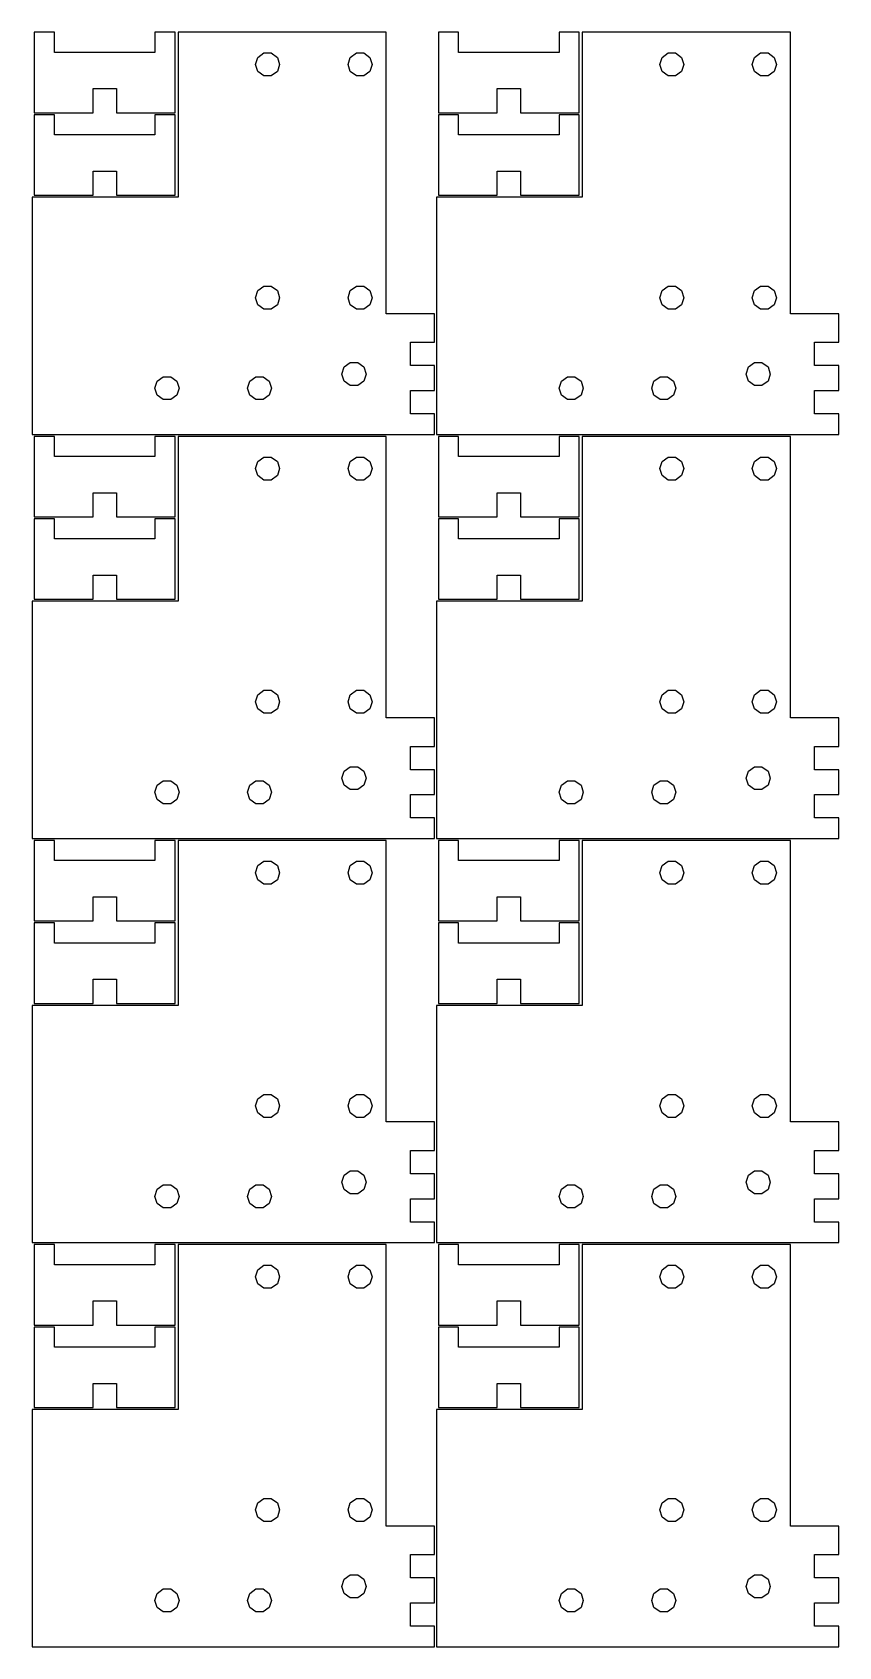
# Model space of a CAD drawing. Header units: metres. Extents: x -50 to 352, y -50 to 653.
# Drawn here: x 151 to 351.5, y 251.5 to 653 of the extents above; entities that cross this region are included whole.
import ezdxf

# ---------------------------------------------------------------- set-up
doc = ezdxf.new("R2010")
doc.units = ezdxf.units.M

msp = doc.modelspace()

# ---------------------------------------------------------------- linework, layer by layer
for p, q in [((156.5, 653), (151.5, 653)), ((151.5, 653), (151.5, 633)), ((156.5, 648), (156.5, 653)), ((186.5, 653), (181.5, 653)), ((181.5, 653), (181.5, 648)), ((186.5, 633), (186.5, 653)), ((239, 653), (187.25, 653)), ((187.25, 653), (187.25, 612)), ((239, 583), (239, 653)), ((257, 653), (252, 653)), ((252, 653), (252, 633)), ((257, 648), (257, 653)), ((287, 653), (282, 653)), ((282, 653), (282, 648)), ((287, 633), (287, 653)), ((339.5, 653), (287.75, 653)), ((287.75, 653), (287.75, 612)), ((339.5, 583), (339.5, 653)), ((181.5, 648), (156.5, 648)), ((206.5, 645), (207.073, 646.763)), ((207.073, 646.763), (208.573, 647.853)), ((208.573, 647.853), (210.427, 647.853)), ((210.427, 647.853), (211.927, 646.763)), ((211.927, 646.763), (212.5, 645)), ((229.5, 645), (230.073, 646.763)), ((230.073, 646.763), (231.573, 647.853)), ((231.573, 647.853), (233.427, 647.853)), ((233.427, 647.853), (234.927, 646.763)), ((234.927, 646.763), (235.5, 645)), ((282, 648), (257, 648)), ((307, 645), (307.573, 646.763)), ((307.573, 646.763), (309.073, 647.853)), ((309.073, 647.853), (310.927, 647.853)), ((310.927, 647.853), (312.427, 646.763)), ((312.427, 646.763), (313, 645)), ((330, 645), (330.573, 646.763)), ((330.573, 646.763), (332.073, 647.853)), ((332.073, 647.853), (333.927, 647.853)), ((333.927, 647.853), (335.427, 646.763)), ((335.427, 646.763), (336, 645)), ((207.073, 643.237), (206.5, 645)), ((208.573, 642.147), (207.073, 643.237)), ((211.927, 643.237), (210.427, 642.147)), ((212.5, 645), (211.927, 643.237)), ((230.073, 643.237), (229.5, 645)), ((231.573, 642.147), (230.073, 643.237)), ((234.927, 643.237), (233.427, 642.147)), ((235.5, 645), (234.927, 643.237)), ((307.573, 643.237), (307, 645)), ((309.073, 642.147), (307.573, 643.237)), ((312.427, 643.237), (310.927, 642.147)), ((313, 645), (312.427, 643.237)), ((330.573, 643.237), (330, 645)), ((332.073, 642.147), (330.573, 643.237)), ((335.427, 643.237), (333.927, 642.147)), ((336, 645), (335.427, 643.237)), ((166.1, 639), (171.9, 639)), ((166.1, 633), (166.1, 639)), ((171.9, 639), (171.9, 633)), ((210.427, 642.147), (208.573, 642.147)), ((233.427, 642.147), (231.573, 642.147)), ((266.6, 639), (272.4, 639)), ((266.6, 633), (266.6, 639)), ((272.4, 639), (272.4, 633)), ((310.927, 642.147), (309.073, 642.147)), ((333.927, 642.147), (332.073, 642.147)), ((151.5, 633), (166.1, 633)), ((156.5, 632.5), (151.5, 632.5)), ((151.5, 632.5), (151.5, 612.5)), ((156.5, 627.5), (156.5, 632.5)), ((171.9, 633), (186.5, 633)), ((186.5, 632.5), (181.5, 632.5)), ((181.5, 632.5), (181.5, 627.5)), ((186.5, 612.5), (186.5, 632.5)), ((252, 633), (266.6, 633)), ((257, 632.5), (252, 632.5)), ((252, 632.5), (252, 612.5)), ((257, 627.5), (257, 632.5)), ((272.4, 633), (287, 633)), ((287, 632.5), (282, 632.5)), ((282, 632.5), (282, 627.5)), ((287, 612.5), (287, 632.5)), ((181.5, 627.5), (156.5, 627.5)), ((282, 627.5), (257, 627.5)), ((166.1, 618.5), (171.9, 618.5)), ((166.1, 612.5), (166.1, 618.5)), ((171.9, 618.5), (171.9, 612.5)), ((266.6, 618.5), (272.4, 618.5)), ((266.6, 612.5), (266.6, 618.5)), ((272.4, 618.5), (272.4, 612.5)), ((187.25, 612), (151, 612)), ((151, 612), (151, 553)), ((151.5, 612.5), (166.1, 612.5)), ((171.9, 612.5), (186.5, 612.5)), ((287.75, 612), (251.5, 612)), ((251.5, 612), (251.5, 553)), ((252, 612.5), (266.6, 612.5)), ((272.4, 612.5), (287, 612.5)), ((206.5, 587), (207.073, 588.763)), ((207.073, 585.237), (206.5, 587)), ((207.073, 588.763), (208.573, 589.853)), ((208.573, 589.853), (210.427, 589.853)), ((210.427, 589.853), (211.927, 588.763)), ((211.927, 588.763), (212.5, 587)), ((212.5, 587), (211.927, 585.237)), ((229.5, 587), (230.073, 588.763)), ((230.073, 585.237), (229.5, 587)), ((230.073, 588.763), (231.573, 589.853)), ((231.573, 589.853), (233.427, 589.853)), ((233.427, 589.853), (234.927, 588.763)), ((234.927, 588.763), (235.5, 587)), ((235.5, 587), (234.927, 585.237)), ((307, 587), (307.573, 588.763)), ((307.573, 585.237), (307, 587)), ((307.573, 588.763), (309.073, 589.853)), ((309.073, 589.853), (310.927, 589.853)), ((310.927, 589.853), (312.427, 588.763)), ((312.427, 588.763), (313, 587)), ((313, 587), (312.427, 585.237)), ((330, 587), (330.573, 588.763)), ((330.573, 585.237), (330, 587)), ((330.573, 588.763), (332.073, 589.853)), ((332.073, 589.853), (333.927, 589.853)), ((333.927, 589.853), (335.427, 588.763)), ((335.427, 588.763), (336, 587)), ((336, 587), (335.427, 585.237)), ((208.573, 584.147), (207.073, 585.237)), ((210.427, 584.147), (208.573, 584.147)), ((211.927, 585.237), (210.427, 584.147)), ((231.573, 584.147), (230.073, 585.237)), ((233.427, 584.147), (231.573, 584.147)), ((234.927, 585.237), (233.427, 584.147)), ((251, 583), (239, 583)), ((251, 575.9), (251, 583)), ((309.073, 584.147), (307.573, 585.237)), ((310.927, 584.147), (309.073, 584.147)), ((312.427, 585.237), (310.927, 584.147)), ((332.073, 584.147), (330.573, 585.237)), ((333.927, 584.147), (332.073, 584.147)), ((335.427, 585.237), (333.927, 584.147)), ((351.5, 583), (339.5, 583)), ((351.5, 575.9), (351.5, 583)), ((245, 570.1), (245, 575.9)), ((245, 575.9), (251, 575.9)), ((345.5, 570.1), (345.5, 575.9)), ((345.5, 575.9), (351.5, 575.9)), ((228.573, 569.763), (230.073, 570.853)), ((230.073, 570.853), (231.927, 570.853)), ((231.927, 570.853), (233.427, 569.763)), ((329.073, 569.763), (330.573, 570.853)), ((330.573, 570.853), (332.427, 570.853)), ((332.427, 570.853), (333.927, 569.763)), ((181.5, 564.5), (182.073, 566.263)), ((182.073, 566.263), (183.573, 567.353)), ((183.573, 567.353), (185.427, 567.353)), ((185.427, 567.353), (186.927, 566.263)), ((186.927, 566.263), (187.5, 564.5)), ((204.5, 564.5), (205.073, 566.263)), ((205.073, 566.263), (206.573, 567.353)), ((206.573, 567.353), (208.427, 567.353)), ((208.427, 567.353), (209.927, 566.263)), ((209.927, 566.263), (210.5, 564.5)), ((228, 568), (228.573, 569.763)), ((228.573, 566.237), (228, 568)), ((230.073, 565.147), (228.573, 566.237)), ((233.427, 566.237), (231.927, 565.147)), ((233.427, 569.763), (234, 568)), ((234, 568), (233.427, 566.237)), ((251, 570.1), (245, 570.1)), ((251, 563.9), (251, 570.1)), ((282, 564.5), (282.573, 566.263)), ((282.573, 566.263), (284.073, 567.353)), ((284.073, 567.353), (285.927, 567.353)), ((285.927, 567.353), (287.427, 566.263)), ((287.427, 566.263), (288, 564.5)), ((305, 564.5), (305.573, 566.263)), ((305.573, 566.263), (307.073, 567.353)), ((307.073, 567.353), (308.927, 567.353)), ((308.927, 567.353), (310.427, 566.263)), ((310.427, 566.263), (311, 564.5)), ((328.5, 568), (329.073, 569.763)), ((329.073, 566.237), (328.5, 568)), ((330.573, 565.147), (329.073, 566.237)), ((333.927, 566.237), (332.427, 565.147)), ((333.927, 569.763), (334.5, 568)), ((334.5, 568), (333.927, 566.237)), ((351.5, 570.1), (345.5, 570.1)), ((351.5, 563.9), (351.5, 570.1)), ((182.073, 562.737), (181.5, 564.5)), ((183.573, 561.647), (182.073, 562.737)), ((186.927, 562.737), (185.427, 561.647)), ((187.5, 564.5), (186.927, 562.737)), ((205.073, 562.737), (204.5, 564.5)), ((206.573, 561.647), (205.073, 562.737)), ((209.927, 562.737), (208.427, 561.647)), ((210.5, 564.5), (209.927, 562.737)), ((231.927, 565.147), (230.073, 565.147)), ((245, 558.1), (245, 563.9)), ((245, 563.9), (251, 563.9)), ((282.573, 562.737), (282, 564.5)), ((284.073, 561.647), (282.573, 562.737)), ((287.427, 562.737), (285.927, 561.647)), ((288, 564.5), (287.427, 562.737)), ((305.573, 562.737), (305, 564.5)), ((307.073, 561.647), (305.573, 562.737)), ((310.427, 562.737), (308.927, 561.647)), ((311, 564.5), (310.427, 562.737)), ((332.427, 565.147), (330.573, 565.147)), ((345.5, 558.1), (345.5, 563.9)), ((345.5, 563.9), (351.5, 563.9)), ((185.427, 561.647), (183.573, 561.647)), ((208.427, 561.647), (206.573, 561.647)), ((251, 558.1), (245, 558.1)), ((251, 553), (251, 558.1)), ((285.927, 561.647), (284.073, 561.647)), ((308.927, 561.647), (307.073, 561.647)), ((351.5, 558.1), (345.5, 558.1)), ((351.5, 553), (351.5, 558.1)), ((151, 553), (251, 553)), ((156.5, 552.5), (151.5, 552.5)), ((151.5, 552.5), (151.5, 532.5)), ((156.5, 547.5), (156.5, 552.5)), ((186.5, 552.5), (181.5, 552.5)), ((181.5, 552.5), (181.5, 547.5)), ((186.5, 532.5), (186.5, 552.5)), ((239, 552.5), (187.25, 552.5)), ((187.25, 552.5), (187.25, 511.5)), ((239, 482.5), (239, 552.5)), ((251.5, 553), (351.5, 553)), ((257, 552.5), (252, 552.5)), ((252, 552.5), (252, 532.5)), ((257, 547.5), (257, 552.5)), ((287, 552.5), (282, 552.5)), ((282, 552.5), (282, 547.5)), ((287, 532.5), (287, 552.5)), ((339.5, 552.5), (287.75, 552.5)), ((287.75, 552.5), (287.75, 511.5)), ((339.5, 482.5), (339.5, 552.5)), ((181.5, 547.5), (156.5, 547.5)), ((206.5, 544.5), (207.073, 546.263)), ((207.073, 546.263), (208.573, 547.353)), ((208.573, 547.353), (210.427, 547.353)), ((210.427, 547.353), (211.927, 546.263)), ((211.927, 546.263), (212.5, 544.5)), ((229.5, 544.5), (230.073, 546.263)), ((230.073, 546.263), (231.573, 547.353)), ((231.573, 547.353), (233.427, 547.353)), ((233.427, 547.353), (234.927, 546.263)), ((234.927, 546.263), (235.5, 544.5)), ((282, 547.5), (257, 547.5)), ((307, 544.5), (307.573, 546.263)), ((307.573, 546.263), (309.073, 547.353)), ((309.073, 547.353), (310.927, 547.353)), ((310.927, 547.353), (312.427, 546.263)), ((312.427, 546.263), (313, 544.5)), ((330, 544.5), (330.573, 546.263)), ((330.573, 546.263), (332.073, 547.353)), ((332.073, 547.353), (333.927, 547.353)), ((333.927, 547.353), (335.427, 546.263)), ((335.427, 546.263), (336, 544.5)), ((207.073, 542.737), (206.5, 544.5)), ((208.573, 541.647), (207.073, 542.737)), ((211.927, 542.737), (210.427, 541.647)), ((212.5, 544.5), (211.927, 542.737)), ((230.073, 542.737), (229.5, 544.5)), ((231.573, 541.647), (230.073, 542.737)), ((234.927, 542.737), (233.427, 541.647)), ((235.5, 544.5), (234.927, 542.737)), ((307.573, 542.737), (307, 544.5)), ((309.073, 541.647), (307.573, 542.737)), ((312.427, 542.737), (310.927, 541.647)), ((313, 544.5), (312.427, 542.737)), ((330.573, 542.737), (330, 544.5)), ((332.073, 541.647), (330.573, 542.737)), ((335.427, 542.737), (333.927, 541.647)), ((336, 544.5), (335.427, 542.737)), ((166.1, 538.5), (171.9, 538.5)), ((166.1, 532.5), (166.1, 538.5)), ((171.9, 538.5), (171.9, 532.5)), ((210.427, 541.647), (208.573, 541.647)), ((233.427, 541.647), (231.573, 541.647)), ((266.6, 538.5), (272.4, 538.5)), ((266.6, 532.5), (266.6, 538.5)), ((272.4, 538.5), (272.4, 532.5)), ((310.927, 541.647), (309.073, 541.647)), ((333.927, 541.647), (332.073, 541.647)), ((151.5, 532.5), (166.1, 532.5)), ((156.5, 532), (151.5, 532)), ((151.5, 532), (151.5, 512)), ((156.5, 527), (156.5, 532)), ((171.9, 532.5), (186.5, 532.5)), ((186.5, 532), (181.5, 532)), ((181.5, 532), (181.5, 527)), ((186.5, 512), (186.5, 532)), ((252, 532.5), (266.6, 532.5)), ((257, 532), (252, 532)), ((252, 532), (252, 512)), ((257, 527), (257, 532)), ((272.4, 532.5), (287, 532.5)), ((287, 532), (282, 532)), ((282, 532), (282, 527)), ((287, 512), (287, 532)), ((181.5, 527), (156.5, 527)), ((282, 527), (257, 527)), ((166.1, 518), (171.9, 518)), ((166.1, 512), (166.1, 518)), ((171.9, 518), (171.9, 512)), ((266.6, 518), (272.4, 518)), ((266.6, 512), (266.6, 518)), ((272.4, 518), (272.4, 512)), ((187.25, 511.5), (151, 511.5)), ((151, 511.5), (151, 452.5)), ((151.5, 512), (166.1, 512)), ((171.9, 512), (186.5, 512)), ((287.75, 511.5), (251.5, 511.5)), ((251.5, 511.5), (251.5, 452.5)), ((252, 512), (266.6, 512)), ((272.4, 512), (287, 512)), ((206.5, 486.5), (207.073, 488.263)), ((207.073, 484.737), (206.5, 486.5)), ((207.073, 488.263), (208.573, 489.353)), ((208.573, 489.353), (210.427, 489.353)), ((210.427, 489.353), (211.927, 488.263)), ((211.927, 488.263), (212.5, 486.5)), ((212.5, 486.5), (211.927, 484.737)), ((229.5, 486.5), (230.073, 488.263)), ((230.073, 484.737), (229.5, 486.5)), ((230.073, 488.263), (231.573, 489.353)), ((231.573, 489.353), (233.427, 489.353)), ((233.427, 489.353), (234.927, 488.263)), ((234.927, 488.263), (235.5, 486.5)), ((235.5, 486.5), (234.927, 484.737)), ((307, 486.5), (307.573, 488.263)), ((307.573, 484.737), (307, 486.5)), ((307.573, 488.263), (309.073, 489.353)), ((309.073, 489.353), (310.927, 489.353)), ((310.927, 489.353), (312.427, 488.263)), ((312.427, 488.263), (313, 486.5)), ((313, 486.5), (312.427, 484.737)), ((330, 486.5), (330.573, 488.263)), ((330.573, 484.737), (330, 486.5)), ((330.573, 488.263), (332.073, 489.353)), ((332.073, 489.353), (333.927, 489.353)), ((333.927, 489.353), (335.427, 488.263)), ((335.427, 488.263), (336, 486.5)), ((336, 486.5), (335.427, 484.737)), ((208.573, 483.647), (207.073, 484.737)), ((210.427, 483.647), (208.573, 483.647)), ((211.927, 484.737), (210.427, 483.647)), ((231.573, 483.647), (230.073, 484.737)), ((233.427, 483.647), (231.573, 483.647)), ((234.927, 484.737), (233.427, 483.647)), ((251, 482.5), (239, 482.5)), ((251, 475.4), (251, 482.5)), ((309.073, 483.647), (307.573, 484.737)), ((310.927, 483.647), (309.073, 483.647)), ((312.427, 484.737), (310.927, 483.647)), ((332.073, 483.647), (330.573, 484.737)), ((333.927, 483.647), (332.073, 483.647)), ((335.427, 484.737), (333.927, 483.647)), ((351.5, 482.5), (339.5, 482.5)), ((351.5, 475.4), (351.5, 482.5)), ((245, 469.6), (245, 475.4)), ((245, 475.4), (251, 475.4)), ((345.5, 469.6), (345.5, 475.4)), ((345.5, 475.4), (351.5, 475.4)), ((228.573, 469.263), (230.073, 470.353)), ((230.073, 470.353), (231.927, 470.353)), ((231.927, 470.353), (233.427, 469.263)), ((329.073, 469.263), (330.573, 470.353)), ((330.573, 470.353), (332.427, 470.353)), ((332.427, 470.353), (333.927, 469.263)), ((181.5, 464), (182.073, 465.763)), ((182.073, 465.763), (183.573, 466.853)), ((183.573, 466.853), (185.427, 466.853)), ((185.427, 466.853), (186.927, 465.763)), ((186.927, 465.763), (187.5, 464)), ((204.5, 464), (205.073, 465.763)), ((205.073, 465.763), (206.573, 466.853)), ((206.573, 466.853), (208.427, 466.853)), ((208.427, 466.853), (209.927, 465.763)), ((209.927, 465.763), (210.5, 464)), ((228, 467.5), (228.573, 469.263)), ((228.573, 465.737), (228, 467.5)), ((233.427, 469.263), (234, 467.5)), ((234, 467.5), (233.427, 465.737)), ((251, 469.6), (245, 469.6)), ((251, 463.4), (251, 469.6)), ((282, 464), (282.573, 465.763)), ((282.573, 465.763), (284.073, 466.853)), ((284.073, 466.853), (285.927, 466.853)), ((285.927, 466.853), (287.427, 465.763)), ((287.427, 465.763), (288, 464)), ((305, 464), (305.573, 465.763)), ((305.573, 465.763), (307.073, 466.853)), ((307.073, 466.853), (308.927, 466.853)), ((308.927, 466.853), (310.427, 465.763)), ((310.427, 465.763), (311, 464)), ((328.5, 467.5), (329.073, 469.263)), ((329.073, 465.737), (328.5, 467.5)), ((333.927, 469.263), (334.5, 467.5)), ((334.5, 467.5), (333.927, 465.737)), ((351.5, 469.6), (345.5, 469.6)), ((351.5, 463.4), (351.5, 469.6)), ((182.073, 462.237), (181.5, 464)), ((183.573, 461.147), (182.073, 462.237)), ((186.927, 462.237), (185.427, 461.147)), ((187.5, 464), (186.927, 462.237)), ((205.073, 462.237), (204.5, 464)), ((206.573, 461.147), (205.073, 462.237)), ((209.927, 462.237), (208.427, 461.147)), ((210.5, 464), (209.927, 462.237)), ((230.073, 464.647), (228.573, 465.737)), ((231.927, 464.647), (230.073, 464.647)), ((233.427, 465.737), (231.927, 464.647)), ((245, 457.6), (245, 463.4)), ((245, 463.4), (251, 463.4)), ((282.573, 462.237), (282, 464)), ((284.073, 461.147), (282.573, 462.237)), ((287.427, 462.237), (285.927, 461.147)), ((288, 464), (287.427, 462.237)), ((305.573, 462.237), (305, 464)), ((307.073, 461.147), (305.573, 462.237)), ((310.427, 462.237), (308.927, 461.147)), ((311, 464), (310.427, 462.237)), ((330.573, 464.647), (329.073, 465.737)), ((332.427, 464.647), (330.573, 464.647)), ((333.927, 465.737), (332.427, 464.647)), ((345.5, 457.6), (345.5, 463.4)), ((345.5, 463.4), (351.5, 463.4)), ((185.427, 461.147), (183.573, 461.147)), ((208.427, 461.147), (206.573, 461.147)), ((285.927, 461.147), (284.073, 461.147)), ((308.927, 461.147), (307.073, 461.147)), ((251, 457.6), (245, 457.6)), ((251, 452.5), (251, 457.6)), ((351.5, 457.6), (345.5, 457.6)), ((351.5, 452.5), (351.5, 457.6)), ((151, 452.5), (251, 452.5)), ((156.5, 452), (151.5, 452)), ((151.5, 452), (151.5, 432)), ((156.5, 447), (156.5, 452)), ((186.5, 452), (181.5, 452)), ((181.5, 452), (181.5, 447)), ((186.5, 432), (186.5, 452)), ((239, 452), (187.25, 452)), ((187.25, 452), (187.25, 411)), ((239, 382), (239, 452)), ((251.5, 452.5), (351.5, 452.5)), ((257, 452), (252, 452)), ((252, 452), (252, 432)), ((257, 447), (257, 452)), ((287, 452), (282, 452)), ((282, 452), (282, 447)), ((287, 432), (287, 452)), ((339.5, 452), (287.75, 452)), ((287.75, 452), (287.75, 411)), ((339.5, 382), (339.5, 452)), ((181.5, 447), (156.5, 447)), ((206.5, 444), (207.073, 445.763)), ((207.073, 445.763), (208.573, 446.853)), ((208.573, 446.853), (210.427, 446.853)), ((210.427, 446.853), (211.927, 445.763)), ((211.927, 445.763), (212.5, 444)), ((229.5, 444), (230.073, 445.763)), ((230.073, 445.763), (231.573, 446.853)), ((231.573, 446.853), (233.427, 446.853)), ((233.427, 446.853), (234.927, 445.763)), ((234.927, 445.763), (235.5, 444)), ((282, 447), (257, 447)), ((307, 444), (307.573, 445.763)), ((307.573, 445.763), (309.073, 446.853)), ((309.073, 446.853), (310.927, 446.853)), ((310.927, 446.853), (312.427, 445.763)), ((312.427, 445.763), (313, 444)), ((330, 444), (330.573, 445.763)), ((330.573, 445.763), (332.073, 446.853)), ((332.073, 446.853), (333.927, 446.853)), ((333.927, 446.853), (335.427, 445.763)), ((335.427, 445.763), (336, 444)), ((207.073, 442.237), (206.5, 444)), ((208.573, 441.147), (207.073, 442.237)), ((211.927, 442.237), (210.427, 441.147)), ((212.5, 444), (211.927, 442.237)), ((230.073, 442.237), (229.5, 444)), ((231.573, 441.147), (230.073, 442.237)), ((234.927, 442.237), (233.427, 441.147)), ((235.5, 444), (234.927, 442.237)), ((307.573, 442.237), (307, 444)), ((309.073, 441.147), (307.573, 442.237)), ((312.427, 442.237), (310.927, 441.147)), ((313, 444), (312.427, 442.237)), ((330.573, 442.237), (330, 444)), ((332.073, 441.147), (330.573, 442.237)), ((335.427, 442.237), (333.927, 441.147)), ((336, 444), (335.427, 442.237)), ((166.1, 438), (171.9, 438)), ((166.1, 432), (166.1, 438)), ((171.9, 438), (171.9, 432)), ((210.427, 441.147), (208.573, 441.147)), ((233.427, 441.147), (231.573, 441.147)), ((266.6, 438), (272.4, 438)), ((266.6, 432), (266.6, 438)), ((272.4, 438), (272.4, 432)), ((310.927, 441.147), (309.073, 441.147)), ((333.927, 441.147), (332.073, 441.147)), ((151.5, 432), (166.1, 432)), ((156.5, 431.5), (151.5, 431.5)), ((151.5, 431.5), (151.5, 411.5)), ((156.5, 426.5), (156.5, 431.5)), ((171.9, 432), (186.5, 432)), ((186.5, 431.5), (181.5, 431.5)), ((181.5, 431.5), (181.5, 426.5)), ((186.5, 411.5), (186.5, 431.5)), ((252, 432), (266.6, 432)), ((257, 431.5), (252, 431.5)), ((252, 431.5), (252, 411.5)), ((257, 426.5), (257, 431.5)), ((272.4, 432), (287, 432)), ((287, 431.5), (282, 431.5)), ((282, 431.5), (282, 426.5)), ((287, 411.5), (287, 431.5)), ((181.5, 426.5), (156.5, 426.5)), ((282, 426.5), (257, 426.5)), ((166.1, 417.5), (171.9, 417.5)), ((166.1, 411.5), (166.1, 417.5)), ((171.9, 417.5), (171.9, 411.5)), ((266.6, 417.5), (272.4, 417.5)), ((266.6, 411.5), (266.6, 417.5)), ((272.4, 417.5), (272.4, 411.5)), ((187.25, 411), (151, 411)), ((151, 411), (151, 352)), ((151.5, 411.5), (166.1, 411.5)), ((171.9, 411.5), (186.5, 411.5)), ((287.75, 411), (251.5, 411)), ((251.5, 411), (251.5, 352)), ((252, 411.5), (266.6, 411.5)), ((272.4, 411.5), (287, 411.5)), ((206.5, 386), (207.073, 387.763)), ((207.073, 384.237), (206.5, 386)), ((207.073, 387.763), (208.573, 388.853)), ((208.573, 388.853), (210.427, 388.853)), ((210.427, 388.853), (211.927, 387.763)), ((211.927, 387.763), (212.5, 386)), ((212.5, 386), (211.927, 384.237)), ((229.5, 386), (230.073, 387.763)), ((230.073, 384.237), (229.5, 386)), ((230.073, 387.763), (231.573, 388.853)), ((231.573, 388.853), (233.427, 388.853)), ((233.427, 388.853), (234.927, 387.763)), ((234.927, 387.763), (235.5, 386)), ((235.5, 386), (234.927, 384.237)), ((307, 386), (307.573, 387.763)), ((307.573, 384.237), (307, 386)), ((307.573, 387.763), (309.073, 388.853)), ((309.073, 388.853), (310.927, 388.853)), ((310.927, 388.853), (312.427, 387.763)), ((312.427, 387.763), (313, 386)), ((313, 386), (312.427, 384.237)), ((330, 386), (330.573, 387.763)), ((330.573, 384.237), (330, 386)), ((330.573, 387.763), (332.073, 388.853)), ((332.073, 388.853), (333.927, 388.853)), ((333.927, 388.853), (335.427, 387.763)), ((335.427, 387.763), (336, 386)), ((336, 386), (335.427, 384.237)), ((208.573, 383.147), (207.073, 384.237)), ((210.427, 383.147), (208.573, 383.147)), ((211.927, 384.237), (210.427, 383.147)), ((231.573, 383.147), (230.073, 384.237)), ((233.427, 383.147), (231.573, 383.147)), ((234.927, 384.237), (233.427, 383.147)), ((251, 382), (239, 382)), ((251, 374.9), (251, 382)), ((309.073, 383.147), (307.573, 384.237)), ((310.927, 383.147), (309.073, 383.147)), ((312.427, 384.237), (310.927, 383.147)), ((332.073, 383.147), (330.573, 384.237)), ((333.927, 383.147), (332.073, 383.147)), ((335.427, 384.237), (333.927, 383.147)), ((351.5, 382), (339.5, 382)), ((351.5, 374.9), (351.5, 382)), ((245, 369.1), (245, 374.9)), ((245, 374.9), (251, 374.9)), ((345.5, 369.1), (345.5, 374.9)), ((345.5, 374.9), (351.5, 374.9)), ((228.573, 368.763), (230.073, 369.853)), ((230.073, 369.853), (231.927, 369.853)), ((231.927, 369.853), (233.427, 368.763)), ((329.073, 368.763), (330.573, 369.853)), ((330.573, 369.853), (332.427, 369.853)), ((332.427, 369.853), (333.927, 368.763)), ((182.073, 365.263), (183.573, 366.353)), ((183.573, 366.353), (185.427, 366.353)), ((185.427, 366.353), (186.927, 365.263)), ((205.073, 365.263), (206.573, 366.353)), ((206.573, 366.353), (208.427, 366.353)), ((208.427, 366.353), (209.927, 365.263)), ((228, 367), (228.573, 368.763)), ((228.573, 365.237), (228, 367)), ((233.427, 368.763), (234, 367)), ((234, 367), (233.427, 365.237)), ((251, 369.1), (245, 369.1)), ((251, 362.9), (251, 369.1)), ((282.573, 365.263), (284.073, 366.353)), ((284.073, 366.353), (285.927, 366.353)), ((285.927, 366.353), (287.427, 365.263)), ((305.573, 365.263), (307.073, 366.353)), ((307.073, 366.353), (308.927, 366.353)), ((308.927, 366.353), (310.427, 365.263)), ((328.5, 367), (329.073, 368.763)), ((329.073, 365.237), (328.5, 367)), ((333.927, 368.763), (334.5, 367)), ((334.5, 367), (333.927, 365.237)), ((351.5, 369.1), (345.5, 369.1)), ((351.5, 362.9), (351.5, 369.1)), ((181.5, 363.5), (182.073, 365.263)), ((182.073, 361.737), (181.5, 363.5)), ((183.573, 360.647), (182.073, 361.737)), ((186.927, 361.737), (185.427, 360.647)), ((186.927, 365.263), (187.5, 363.5)), ((187.5, 363.5), (186.927, 361.737)), ((204.5, 363.5), (205.073, 365.263)), ((205.073, 361.737), (204.5, 363.5)), ((206.573, 360.647), (205.073, 361.737)), ((209.927, 361.737), (208.427, 360.647)), ((209.927, 365.263), (210.5, 363.5)), ((210.5, 363.5), (209.927, 361.737)), ((230.073, 364.147), (228.573, 365.237)), ((231.927, 364.147), (230.073, 364.147)), ((233.427, 365.237), (231.927, 364.147)), ((245, 357.1), (245, 362.9)), ((245, 362.9), (251, 362.9)), ((282, 363.5), (282.573, 365.263)), ((282.573, 361.737), (282, 363.5)), ((284.073, 360.647), (282.573, 361.737)), ((287.427, 361.737), (285.927, 360.647)), ((287.427, 365.263), (288, 363.5)), ((288, 363.5), (287.427, 361.737)), ((305, 363.5), (305.573, 365.263)), ((305.573, 361.737), (305, 363.5)), ((307.073, 360.647), (305.573, 361.737)), ((310.427, 361.737), (308.927, 360.647)), ((310.427, 365.263), (311, 363.5)), ((311, 363.5), (310.427, 361.737)), ((330.573, 364.147), (329.073, 365.237)), ((332.427, 364.147), (330.573, 364.147)), ((333.927, 365.237), (332.427, 364.147)), ((345.5, 357.1), (345.5, 362.9)), ((345.5, 362.9), (351.5, 362.9)), ((185.427, 360.647), (183.573, 360.647)), ((208.427, 360.647), (206.573, 360.647)), ((285.927, 360.647), (284.073, 360.647)), ((308.927, 360.647), (307.073, 360.647)), ((251, 357.1), (245, 357.1)), ((251, 352), (251, 357.1)), ((351.5, 357.1), (345.5, 357.1)), ((351.5, 352), (351.5, 357.1)), ((151, 352), (251, 352)), ((156.5, 351.5), (151.5, 351.5)), ((151.5, 351.5), (151.5, 331.5)), ((156.5, 346.5), (156.5, 351.5)), ((186.5, 351.5), (181.5, 351.5)), ((181.5, 351.5), (181.5, 346.5)), ((186.5, 331.5), (186.5, 351.5)), ((239, 351.5), (187.25, 351.5)), ((187.25, 351.5), (187.25, 310.5)), ((239, 281.5), (239, 351.5)), ((251.5, 352), (351.5, 352)), ((257, 351.5), (252, 351.5)), ((252, 351.5), (252, 331.5)), ((257, 346.5), (257, 351.5)), ((287, 351.5), (282, 351.5)), ((282, 351.5), (282, 346.5)), ((287, 331.5), (287, 351.5)), ((339.5, 351.5), (287.75, 351.5)), ((287.75, 351.5), (287.75, 310.5)), ((339.5, 281.5), (339.5, 351.5)), ((181.5, 346.5), (156.5, 346.5)), ((207.073, 345.263), (208.573, 346.353)), ((208.573, 346.353), (210.427, 346.353)), ((210.427, 346.353), (211.927, 345.263)), ((230.073, 345.263), (231.573, 346.353)), ((231.573, 346.353), (233.427, 346.353)), ((233.427, 346.353), (234.927, 345.263)), ((282, 346.5), (257, 346.5)), ((307.573, 345.263), (309.073, 346.353)), ((309.073, 346.353), (310.927, 346.353)), ((310.927, 346.353), (312.427, 345.263)), ((330.573, 345.263), (332.073, 346.353)), ((332.073, 346.353), (333.927, 346.353)), ((333.927, 346.353), (335.427, 345.263)), ((206.5, 343.5), (207.073, 345.263)), ((207.073, 341.737), (206.5, 343.5)), ((208.573, 340.647), (207.073, 341.737)), ((211.927, 341.737), (210.427, 340.647)), ((211.927, 345.263), (212.5, 343.5)), ((212.5, 343.5), (211.927, 341.737)), ((229.5, 343.5), (230.073, 345.263)), ((230.073, 341.737), (229.5, 343.5)), ((231.573, 340.647), (230.073, 341.737)), ((234.927, 341.737), (233.427, 340.647)), ((234.927, 345.263), (235.5, 343.5)), ((235.5, 343.5), (234.927, 341.737)), ((307, 343.5), (307.573, 345.263)), ((307.573, 341.737), (307, 343.5)), ((309.073, 340.647), (307.573, 341.737)), ((312.427, 341.737), (310.927, 340.647)), ((312.427, 345.263), (313, 343.5)), ((313, 343.5), (312.427, 341.737)), ((330, 343.5), (330.573, 345.263)), ((330.573, 341.737), (330, 343.5)), ((332.073, 340.647), (330.573, 341.737)), ((335.427, 341.737), (333.927, 340.647)), ((335.427, 345.263), (336, 343.5)), ((336, 343.5), (335.427, 341.737)), ((166.1, 337.5), (171.9, 337.5)), ((166.1, 331.5), (166.1, 337.5)), ((171.9, 337.5), (171.9, 331.5)), ((210.427, 340.647), (208.573, 340.647)), ((233.427, 340.647), (231.573, 340.647)), ((266.6, 337.5), (272.4, 337.5)), ((266.6, 331.5), (266.6, 337.5)), ((272.4, 337.5), (272.4, 331.5)), ((310.927, 340.647), (309.073, 340.647)), ((333.927, 340.647), (332.073, 340.647)), ((151.5, 331.5), (166.1, 331.5)), ((156.5, 331), (151.5, 331)), ((151.5, 331), (151.5, 311)), ((156.5, 326), (156.5, 331)), ((171.9, 331.5), (186.5, 331.5)), ((186.5, 331), (181.5, 331)), ((181.5, 331), (181.5, 326)), ((186.5, 311), (186.5, 331)), ((252, 331.5), (266.6, 331.5)), ((257, 331), (252, 331)), ((252, 331), (252, 311)), ((257, 326), (257, 331)), ((272.4, 331.5), (287, 331.5)), ((287, 331), (282, 331)), ((282, 331), (282, 326)), ((287, 311), (287, 331)), ((181.5, 326), (156.5, 326)), ((282, 326), (257, 326)), ((166.1, 317), (171.9, 317)), ((166.1, 311), (166.1, 317)), ((171.9, 317), (171.9, 311)), ((266.6, 317), (272.4, 317)), ((266.6, 311), (266.6, 317)), ((272.4, 317), (272.4, 311)), ((187.25, 310.5), (151, 310.5)), ((151, 310.5), (151, 251.5)), ((151.5, 311), (166.1, 311)), ((171.9, 311), (186.5, 311)), ((287.75, 310.5), (251.5, 310.5)), ((251.5, 310.5), (251.5, 251.5)), ((252, 311), (266.6, 311)), ((272.4, 311), (287, 311)), ((206.5, 285.5), (207.073, 287.263)), ((207.073, 283.737), (206.5, 285.5)), ((207.073, 287.263), (208.573, 288.353)), ((208.573, 288.353), (210.427, 288.353)), ((210.427, 288.353), (211.927, 287.263)), ((211.927, 287.263), (212.5, 285.5)), ((212.5, 285.5), (211.927, 283.737)), ((229.5, 285.5), (230.073, 287.263)), ((230.073, 283.737), (229.5, 285.5)), ((230.073, 287.263), (231.573, 288.353)), ((231.573, 288.353), (233.427, 288.353)), ((233.427, 288.353), (234.927, 287.263)), ((234.927, 287.263), (235.5, 285.5)), ((235.5, 285.5), (234.927, 283.737)), ((307, 285.5), (307.573, 287.263)), ((307.573, 283.737), (307, 285.5)), ((307.573, 287.263), (309.073, 288.353)), ((309.073, 288.353), (310.927, 288.353)), ((310.927, 288.353), (312.427, 287.263)), ((312.427, 287.263), (313, 285.5)), ((313, 285.5), (312.427, 283.737)), ((330, 285.5), (330.573, 287.263)), ((330.573, 283.737), (330, 285.5)), ((330.573, 287.263), (332.073, 288.353)), ((332.073, 288.353), (333.927, 288.353)), ((333.927, 288.353), (335.427, 287.263)), ((335.427, 287.263), (336, 285.5)), ((336, 285.5), (335.427, 283.737)), ((208.573, 282.647), (207.073, 283.737)), ((210.427, 282.647), (208.573, 282.647)), ((211.927, 283.737), (210.427, 282.647)), ((231.573, 282.647), (230.073, 283.737)), ((233.427, 282.647), (231.573, 282.647)), ((234.927, 283.737), (233.427, 282.647)), ((251, 281.5), (239, 281.5)), ((251, 274.4), (251, 281.5)), ((309.073, 282.647), (307.573, 283.737)), ((310.927, 282.647), (309.073, 282.647)), ((312.427, 283.737), (310.927, 282.647)), ((332.073, 282.647), (330.573, 283.737)), ((333.927, 282.647), (332.073, 282.647)), ((335.427, 283.737), (333.927, 282.647)), ((351.5, 281.5), (339.5, 281.5)), ((351.5, 274.4), (351.5, 281.5)), ((245, 268.6), (245, 274.4)), ((245, 274.4), (251, 274.4)), ((345.5, 268.6), (345.5, 274.4)), ((345.5, 274.4), (351.5, 274.4)), ((228.573, 268.263), (230.073, 269.353)), ((230.073, 269.353), (231.927, 269.353)), ((231.927, 269.353), (233.427, 268.263)), ((329.073, 268.263), (330.573, 269.353)), ((330.573, 269.353), (332.427, 269.353)), ((332.427, 269.353), (333.927, 268.263)), ((182.073, 264.763), (183.573, 265.853)), ((183.573, 265.853), (185.427, 265.853)), ((185.427, 265.853), (186.927, 264.763)), ((205.073, 264.763), (206.573, 265.853)), ((206.573, 265.853), (208.427, 265.853)), ((208.427, 265.853), (209.927, 264.763)), ((228, 266.5), (228.573, 268.263)), ((228.573, 264.737), (228, 266.5)), ((233.427, 268.263), (234, 266.5)), ((234, 266.5), (233.427, 264.737)), ((251, 268.6), (245, 268.6)), ((251, 262.4), (251, 268.6)), ((282.573, 264.763), (284.073, 265.853)), ((284.073, 265.853), (285.927, 265.853)), ((285.927, 265.853), (287.427, 264.763)), ((305.573, 264.763), (307.073, 265.853)), ((307.073, 265.853), (308.927, 265.853)), ((308.927, 265.853), (310.427, 264.763)), ((328.5, 266.5), (329.073, 268.263)), ((329.073, 264.737), (328.5, 266.5)), ((333.927, 268.263), (334.5, 266.5)), ((334.5, 266.5), (333.927, 264.737)), ((351.5, 268.6), (345.5, 268.6)), ((351.5, 262.4), (351.5, 268.6)), ((181.5, 263), (182.073, 264.763)), ((182.073, 261.237), (181.5, 263)), ((183.573, 260.147), (182.073, 261.237)), ((186.927, 261.237), (185.427, 260.147)), ((186.927, 264.763), (187.5, 263)), ((187.5, 263), (186.927, 261.237)), ((204.5, 263), (205.073, 264.763)), ((205.073, 261.237), (204.5, 263)), ((206.573, 260.147), (205.073, 261.237)), ((209.927, 261.237), (208.427, 260.147)), ((209.927, 264.763), (210.5, 263)), ((210.5, 263), (209.927, 261.237)), ((230.073, 263.647), (228.573, 264.737)), ((231.927, 263.647), (230.073, 263.647)), ((233.427, 264.737), (231.927, 263.647)), ((245, 256.6), (245, 262.4)), ((245, 262.4), (251, 262.4)), ((282, 263), (282.573, 264.763)), ((282.573, 261.237), (282, 263)), ((284.073, 260.147), (282.573, 261.237)), ((287.427, 261.237), (285.927, 260.147)), ((287.427, 264.763), (288, 263)), ((288, 263), (287.427, 261.237)), ((305, 263), (305.573, 264.763)), ((305.573, 261.237), (305, 263)), ((307.073, 260.147), (305.573, 261.237)), ((310.427, 261.237), (308.927, 260.147)), ((310.427, 264.763), (311, 263)), ((311, 263), (310.427, 261.237)), ((330.573, 263.647), (329.073, 264.737)), ((332.427, 263.647), (330.573, 263.647)), ((333.927, 264.737), (332.427, 263.647)), ((345.5, 256.6), (345.5, 262.4)), ((345.5, 262.4), (351.5, 262.4)), ((185.427, 260.147), (183.573, 260.147)), ((208.427, 260.147), (206.573, 260.147)), ((285.927, 260.147), (284.073, 260.147)), ((308.927, 260.147), (307.073, 260.147)), ((251, 256.6), (245, 256.6)), ((251, 251.5), (251, 256.6)), ((351.5, 256.6), (345.5, 256.6)), ((351.5, 251.5), (351.5, 256.6)), ((151, 251.5), (251, 251.5)), ((251.5, 251.5), (351.5, 251.5))]:
    msp.add_line(p, q)

doc.saveas('drawing.dxf')
